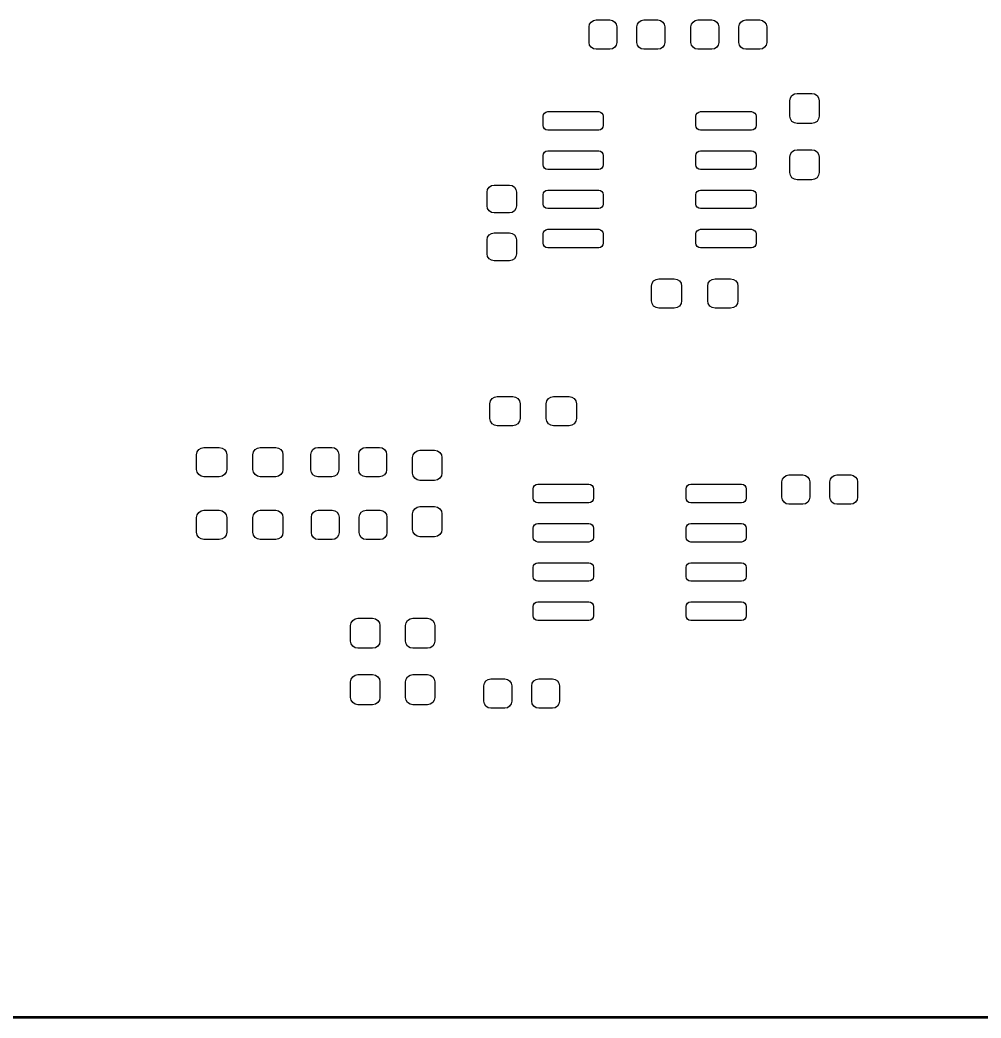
# Model space of a CAD drawing. Header units: inches. Extents: x 0.4 to 23, y -16.1 to -0.4.
# Drawn here: x 11.93 to 13.155, y -9.111 to -7.839 of the extents above; entities that cross this region are included whole.
import ezdxf

# ---------------------------------------------------------------- set-up
doc = ezdxf.new("R2010")
doc.units = ezdxf.units.IN
doc.header["$MEASUREMENT"] = 0
doc.layers.add('F.Paste', color=253, linetype='CONTINUOUS', true_color=0xb4a09a)

msp = doc.modelspace()

# ---------------------------------------------------------------- linework, layer by layer
at = {"layer": 'F.Paste', "linetype": 'CONTINUOUS'}
for p, q in [((12.6553, -7.8477), (12.656, -7.8443)), ((12.6553, -7.8674), (12.6553, -7.8477)), ((12.656, -7.8443), (12.6579, -7.8415)), ((12.6579, -7.8415), (12.6608, -7.8395)), ((12.6608, -7.8395), (12.6642, -7.8389)), ((12.6642, -7.8389), (12.6819, -7.8389)), ((12.6819, -7.8389), (12.6853, -7.8395)), ((12.6853, -7.8395), (12.6882, -7.8415)), ((12.6882, -7.8415), (12.6901, -7.8443)), ((12.6901, -7.8443), (12.6908, -7.8477)), ((12.6908, -7.8477), (12.6908, -7.8674)), ((12.7164, -7.8477), (12.717, -7.8443)), ((12.7164, -7.8674), (12.7164, -7.8477)), ((12.717, -7.8443), (12.719, -7.8415)), ((12.719, -7.8415), (12.7218, -7.8395)), ((12.7218, -7.8395), (12.7252, -7.8389)), ((12.7252, -7.8389), (12.7429, -7.8389)), ((12.7429, -7.8389), (12.7463, -7.8395)), ((12.7463, -7.8395), (12.7492, -7.8415)), ((12.7492, -7.8415), (12.7511, -7.8443)), ((12.7511, -7.8443), (12.7518, -7.8477)), ((12.7518, -7.8477), (12.7518, -7.8674)), ((12.7853, -7.8477), (12.786, -7.8443)), ((12.7853, -7.8674), (12.7853, -7.8477)), ((12.786, -7.8443), (12.7879, -7.8415)), ((12.7879, -7.8415), (12.7908, -7.8395)), ((12.7908, -7.8395), (12.7942, -7.8389)), ((12.7942, -7.8389), (12.8119, -7.8389)), ((12.8119, -7.8389), (12.8153, -7.8395)), ((12.8153, -7.8395), (12.8182, -7.8415)), ((12.8182, -7.8415), (12.8201, -7.8443)), ((12.8201, -7.8443), (12.8208, -7.8477)), ((12.8208, -7.8477), (12.8208, -7.8674)), ((12.8464, -7.8477), (12.847, -7.8443)), ((12.8464, -7.8674), (12.8464, -7.8477)), ((12.847, -7.8443), (12.849, -7.8415)), ((12.849, -7.8415), (12.8518, -7.8395)), ((12.8518, -7.8395), (12.8552, -7.8389)), ((12.8552, -7.8389), (12.8729, -7.8389)), ((12.8729, -7.8389), (12.8763, -7.8395)), ((12.8763, -7.8395), (12.8792, -7.8415)), ((12.8792, -7.8415), (12.8811, -7.8443)), ((12.8811, -7.8443), (12.8818, -7.8477)), ((12.8818, -7.8477), (12.8818, -7.8674)), ((12.656, -7.8708), (12.6553, -7.8674)), ((12.6579, -7.8737), (12.656, -7.8708)), ((12.6608, -7.8756), (12.6579, -7.8737)), ((12.6642, -7.8763), (12.6608, -7.8756)), ((12.6853, -7.8756), (12.6819, -7.8763)), ((12.6882, -7.8737), (12.6853, -7.8756)), ((12.6901, -7.8708), (12.6882, -7.8737)), ((12.6908, -7.8674), (12.6901, -7.8708)), ((12.717, -7.8708), (12.7164, -7.8674)), ((12.719, -7.8737), (12.717, -7.8708)), ((12.7218, -7.8756), (12.719, -7.8737)), ((12.7252, -7.8763), (12.7218, -7.8756)), ((12.7463, -7.8756), (12.7429, -7.8763)), ((12.7492, -7.8737), (12.7463, -7.8756)), ((12.7511, -7.8708), (12.7492, -7.8737)), ((12.7518, -7.8674), (12.7511, -7.8708)), ((12.786, -7.8708), (12.7853, -7.8674)), ((12.7879, -7.8737), (12.786, -7.8708)), ((12.7908, -7.8756), (12.7879, -7.8737)), ((12.7942, -7.8763), (12.7908, -7.8756)), ((12.8153, -7.8756), (12.8119, -7.8763)), ((12.8182, -7.8737), (12.8153, -7.8756)), ((12.8201, -7.8708), (12.8182, -7.8737)), ((12.8208, -7.8674), (12.8201, -7.8708)), ((12.847, -7.8708), (12.8464, -7.8674)), ((12.849, -7.8737), (12.847, -7.8708)), ((12.8518, -7.8756), (12.849, -7.8737)), ((12.8552, -7.8763), (12.8518, -7.8756)), ((12.8763, -7.8756), (12.8729, -7.8763)), ((12.8792, -7.8737), (12.8763, -7.8756)), ((12.8811, -7.8708), (12.8792, -7.8737)), ((12.8818, -7.8674), (12.8811, -7.8708)), ((12.6819, -7.8763), (12.6642, -7.8763)), ((12.7429, -7.8763), (12.7252, -7.8763)), ((12.8119, -7.8763), (12.7942, -7.8763)), ((12.8729, -7.8763), (12.8552, -7.8763)), ((12.9113, -7.9418), (12.912, -7.9382)), ((12.912, -7.9382), (12.914, -7.9352)), ((12.914, -7.9352), (12.9171, -7.9332)), ((12.9171, -7.9332), (12.9206, -7.9324)), ((12.9206, -7.9324), (12.9394, -7.9324)), ((12.9394, -7.9324), (12.9429, -7.9332)), ((12.9429, -7.9332), (12.946, -7.9352)), ((12.946, -7.9352), (12.948, -7.9382)), ((12.948, -7.9382), (12.9487, -7.9418)), ((12.9113, -7.9615), (12.9113, -7.9418)), ((12.9487, -7.9418), (12.9487, -7.9615)), ((12.5967, -7.9617), (12.5972, -7.9594)), ((12.5967, -7.9735), (12.5967, -7.9617)), ((12.5972, -7.9594), (12.5985, -7.9575)), ((12.5985, -7.9575), (12.6004, -7.9562)), ((12.6004, -7.9562), (12.6026, -7.9557)), ((12.6026, -7.9557), (12.6676, -7.9557)), ((12.6676, -7.9557), (12.6699, -7.9562)), ((12.6699, -7.9562), (12.6718, -7.9575)), ((12.6718, -7.9575), (12.6731, -7.9594)), ((12.6731, -7.9594), (12.6735, -7.9617)), ((12.6735, -7.9617), (12.6735, -7.9735)), ((12.7916, -7.9617), (12.7921, -7.9594)), ((12.7916, -7.9735), (12.7916, -7.9617)), ((12.7921, -7.9594), (12.7933, -7.9575)), ((12.7933, -7.9575), (12.7953, -7.9562)), ((12.7953, -7.9562), (12.7975, -7.9557)), ((12.7975, -7.9557), (12.8625, -7.9557)), ((12.8625, -7.9557), (12.8647, -7.9562)), ((12.8647, -7.9562), (12.8667, -7.9575)), ((12.8667, -7.9575), (12.8679, -7.9594)), ((12.8679, -7.9594), (12.8684, -7.9617)), ((12.8684, -7.9617), (12.8684, -7.9735)), ((12.912, -7.9651), (12.9113, -7.9615)), ((12.9487, -7.9615), (12.948, -7.9651)), ((12.5972, -7.9757), (12.5967, -7.9735)), ((12.5985, -7.9776), (12.5972, -7.9757)), ((12.6731, -7.9757), (12.6718, -7.9776)), ((12.6735, -7.9735), (12.6731, -7.9757)), ((12.7921, -7.9757), (12.7916, -7.9735)), ((12.7933, -7.9776), (12.7921, -7.9757)), ((12.8679, -7.9757), (12.8667, -7.9776)), ((12.8684, -7.9735), (12.8679, -7.9757)), ((12.914, -7.9681), (12.912, -7.9651)), ((12.9171, -7.9701), (12.914, -7.9681)), ((12.9206, -7.9708), (12.9171, -7.9701)), ((12.9394, -7.9708), (12.9206, -7.9708)), ((12.9429, -7.9701), (12.9394, -7.9708)), ((12.946, -7.9681), (12.9429, -7.9701)), ((12.948, -7.9651), (12.946, -7.9681)), ((12.6004, -7.9789), (12.5985, -7.9776)), ((12.6026, -7.9794), (12.6004, -7.9789)), ((12.6676, -7.9794), (12.6026, -7.9794)), ((12.6699, -7.9789), (12.6676, -7.9794)), ((12.6718, -7.9776), (12.6699, -7.9789)), ((12.7953, -7.9789), (12.7933, -7.9776)), ((12.7975, -7.9794), (12.7953, -7.9789)), ((12.8625, -7.9794), (12.7975, -7.9794)), ((12.8647, -7.9789), (12.8625, -7.9794)), ((12.8667, -7.9776), (12.8647, -7.9789)), ((12.5967, -8.0117), (12.5972, -8.0094)), ((12.5967, -8.0235), (12.5967, -8.0117)), ((12.5972, -8.0094), (12.5985, -8.0075)), ((12.5985, -8.0075), (12.6004, -8.0062)), ((12.6004, -8.0062), (12.6026, -8.0057)), ((12.6026, -8.0057), (12.6676, -8.0057)), ((12.6676, -8.0057), (12.6699, -8.0062)), ((12.6699, -8.0062), (12.6718, -8.0075)), ((12.6718, -8.0075), (12.6731, -8.0094)), ((12.6731, -8.0094), (12.6735, -8.0117)), ((12.6735, -8.0117), (12.6735, -8.0235)), ((12.7916, -8.0117), (12.7921, -8.0094)), ((12.7916, -8.0235), (12.7916, -8.0117)), ((12.7921, -8.0094), (12.7933, -8.0075)), ((12.7933, -8.0075), (12.7953, -8.0062)), ((12.7953, -8.0062), (12.7975, -8.0057)), ((12.7975, -8.0057), (12.8625, -8.0057)), ((12.8625, -8.0057), (12.8647, -8.0062)), ((12.8647, -8.0062), (12.8667, -8.0075)), ((12.8667, -8.0075), (12.8679, -8.0094)), ((12.8679, -8.0094), (12.8684, -8.0117)), ((12.8684, -8.0117), (12.8684, -8.0235)), ((12.9113, -8.0136), (12.912, -8.0101)), ((12.9113, -8.0333), (12.9113, -8.0136)), ((12.912, -8.0101), (12.914, -8.007)), ((12.914, -8.007), (12.9171, -8.005)), ((12.9171, -8.005), (12.9206, -8.0043)), ((12.9206, -8.0043), (12.9394, -8.0043)), ((12.9394, -8.0043), (12.9429, -8.005)), ((12.9429, -8.005), (12.946, -8.007)), ((12.946, -8.007), (12.948, -8.0101)), ((12.948, -8.0101), (12.9487, -8.0136)), ((12.9487, -8.0136), (12.9487, -8.0333)), ((12.5972, -8.0257), (12.5967, -8.0235)), ((12.5985, -8.0276), (12.5972, -8.0257)), ((12.6004, -8.0289), (12.5985, -8.0276)), ((12.6718, -8.0276), (12.6699, -8.0289)), ((12.6731, -8.0257), (12.6718, -8.0276)), ((12.6735, -8.0235), (12.6731, -8.0257)), ((12.7921, -8.0257), (12.7916, -8.0235)), ((12.7933, -8.0276), (12.7921, -8.0257)), ((12.7953, -8.0289), (12.7933, -8.0276)), ((12.8667, -8.0276), (12.8647, -8.0289)), ((12.8679, -8.0257), (12.8667, -8.0276)), ((12.8684, -8.0235), (12.8679, -8.0257)), ((12.6026, -8.0294), (12.6004, -8.0289)), ((12.6676, -8.0294), (12.6026, -8.0294)), ((12.6699, -8.0289), (12.6676, -8.0294)), ((12.7975, -8.0294), (12.7953, -8.0289)), ((12.8625, -8.0294), (12.7975, -8.0294)), ((12.8647, -8.0289), (12.8625, -8.0294)), ((12.912, -8.0369), (12.9113, -8.0333)), ((12.914, -8.0399), (12.912, -8.0369)), ((12.9171, -8.042), (12.914, -8.0399)), ((12.946, -8.0399), (12.9429, -8.042)), ((12.948, -8.0369), (12.946, -8.0399)), ((12.9487, -8.0333), (12.948, -8.0369)), ((12.526, -8.0548), (12.528, -8.0519)), ((12.528, -8.0519), (12.5308, -8.05)), ((12.5308, -8.05), (12.5342, -8.0493)), ((12.5342, -8.0493), (12.5539, -8.0493)), ((12.5539, -8.0493), (12.5573, -8.05)), ((12.5573, -8.05), (12.5602, -8.0519)), ((12.5602, -8.0519), (12.5621, -8.0548)), ((12.9206, -8.0427), (12.9171, -8.042)), ((12.9394, -8.0427), (12.9206, -8.0427)), ((12.9429, -8.042), (12.9394, -8.0427)), ((12.5254, -8.0582), (12.526, -8.0548)), ((12.5254, -8.0759), (12.5254, -8.0582)), ((12.5621, -8.0548), (12.5628, -8.0582)), ((12.5628, -8.0582), (12.5628, -8.0759)), ((12.5967, -8.0617), (12.5972, -8.0594)), ((12.5967, -8.0735), (12.5967, -8.0617)), ((12.5972, -8.0594), (12.5985, -8.0575)), ((12.5985, -8.0575), (12.6004, -8.0562)), ((12.6004, -8.0562), (12.6026, -8.0557)), ((12.6026, -8.0557), (12.6676, -8.0557)), ((12.6676, -8.0557), (12.6699, -8.0562)), ((12.6699, -8.0562), (12.6718, -8.0575)), ((12.6718, -8.0575), (12.6731, -8.0594)), ((12.6731, -8.0594), (12.6735, -8.0617)), ((12.6735, -8.0617), (12.6735, -8.0735)), ((12.7916, -8.0617), (12.7921, -8.0594)), ((12.7916, -8.0735), (12.7916, -8.0617)), ((12.7921, -8.0594), (12.7933, -8.0575)), ((12.7933, -8.0575), (12.7953, -8.0562)), ((12.7953, -8.0562), (12.7975, -8.0557)), ((12.7975, -8.0557), (12.8625, -8.0557)), ((12.8625, -8.0557), (12.8647, -8.0562)), ((12.8647, -8.0562), (12.8667, -8.0575)), ((12.8667, -8.0575), (12.8679, -8.0594)), ((12.8679, -8.0594), (12.8684, -8.0617)), ((12.8684, -8.0617), (12.8684, -8.0735)), ((12.526, -8.0793), (12.5254, -8.0759)), ((12.528, -8.0822), (12.526, -8.0793)), ((12.5621, -8.0793), (12.5602, -8.0822)), ((12.5628, -8.0759), (12.5621, -8.0793)), ((12.5972, -8.0757), (12.5967, -8.0735)), ((12.5985, -8.0776), (12.5972, -8.0757)), ((12.6004, -8.0789), (12.5985, -8.0776)), ((12.6026, -8.0794), (12.6004, -8.0789)), ((12.6699, -8.0789), (12.6676, -8.0794)), ((12.6718, -8.0776), (12.6699, -8.0789)), ((12.6731, -8.0757), (12.6718, -8.0776)), ((12.6735, -8.0735), (12.6731, -8.0757)), ((12.7921, -8.0757), (12.7916, -8.0735)), ((12.7933, -8.0776), (12.7921, -8.0757)), ((12.7953, -8.0789), (12.7933, -8.0776)), ((12.7975, -8.0794), (12.7953, -8.0789)), ((12.8647, -8.0789), (12.8625, -8.0794)), ((12.8667, -8.0776), (12.8647, -8.0789)), ((12.8679, -8.0757), (12.8667, -8.0776)), ((12.8684, -8.0735), (12.8679, -8.0757)), ((12.5308, -8.0841), (12.528, -8.0822)), ((12.5342, -8.0848), (12.5308, -8.0841)), ((12.5539, -8.0848), (12.5342, -8.0848)), ((12.5573, -8.0841), (12.5539, -8.0848)), ((12.5602, -8.0822), (12.5573, -8.0841)), ((12.6676, -8.0794), (12.6026, -8.0794)), ((12.8625, -8.0794), (12.7975, -8.0794)), ((12.5254, -8.1192), (12.526, -8.1158)), ((12.526, -8.1158), (12.528, -8.1129)), ((12.528, -8.1129), (12.5308, -8.111)), ((12.5308, -8.111), (12.5342, -8.1104)), ((12.5342, -8.1104), (12.5539, -8.1104)), ((12.5539, -8.1104), (12.5573, -8.111)), ((12.5573, -8.111), (12.5602, -8.1129)), ((12.5602, -8.1129), (12.5621, -8.1158)), ((12.5621, -8.1158), (12.5628, -8.1192)), ((12.5967, -8.1117), (12.5972, -8.1094)), ((12.5967, -8.1235), (12.5967, -8.1117)), ((12.5972, -8.1094), (12.5985, -8.1075)), ((12.5985, -8.1075), (12.6004, -8.1062)), ((12.6004, -8.1062), (12.6026, -8.1057)), ((12.6026, -8.1057), (12.6676, -8.1057)), ((12.6676, -8.1057), (12.6699, -8.1062)), ((12.6699, -8.1062), (12.6718, -8.1075)), ((12.6718, -8.1075), (12.6731, -8.1094)), ((12.6731, -8.1094), (12.6735, -8.1117)), ((12.6735, -8.1117), (12.6735, -8.1235)), ((12.7916, -8.1117), (12.7921, -8.1094)), ((12.7916, -8.1235), (12.7916, -8.1117)), ((12.7921, -8.1094), (12.7933, -8.1075)), ((12.7933, -8.1075), (12.7953, -8.1062)), ((12.7953, -8.1062), (12.7975, -8.1057)), ((12.7975, -8.1057), (12.8625, -8.1057)), ((12.8625, -8.1057), (12.8647, -8.1062)), ((12.8647, -8.1062), (12.8667, -8.1075)), ((12.8667, -8.1075), (12.8679, -8.1094)), ((12.8679, -8.1094), (12.8684, -8.1117)), ((12.8684, -8.1117), (12.8684, -8.1235)), ((12.5254, -8.1369), (12.5254, -8.1192)), ((12.5628, -8.1192), (12.5628, -8.1369)), ((12.5972, -8.1257), (12.5967, -8.1235)), ((12.5985, -8.1276), (12.5972, -8.1257)), ((12.6004, -8.1289), (12.5985, -8.1276)), ((12.6026, -8.1294), (12.6004, -8.1289)), ((12.6676, -8.1294), (12.6026, -8.1294)), ((12.6699, -8.1289), (12.6676, -8.1294)), ((12.6718, -8.1276), (12.6699, -8.1289)), ((12.6731, -8.1257), (12.6718, -8.1276)), ((12.6735, -8.1235), (12.6731, -8.1257)), ((12.7921, -8.1257), (12.7916, -8.1235)), ((12.7933, -8.1276), (12.7921, -8.1257)), ((12.7953, -8.1289), (12.7933, -8.1276)), ((12.7975, -8.1294), (12.7953, -8.1289)), ((12.8625, -8.1294), (12.7975, -8.1294)), ((12.8647, -8.1289), (12.8625, -8.1294)), ((12.8667, -8.1276), (12.8647, -8.1289)), ((12.8679, -8.1257), (12.8667, -8.1276)), ((12.8684, -8.1235), (12.8679, -8.1257)), ((12.526, -8.1403), (12.5254, -8.1369)), ((12.528, -8.1432), (12.526, -8.1403)), ((12.5621, -8.1403), (12.5602, -8.1432)), ((12.5628, -8.1369), (12.5621, -8.1403)), ((12.5308, -8.1451), (12.528, -8.1432)), ((12.5342, -8.1458), (12.5308, -8.1451)), ((12.5539, -8.1458), (12.5342, -8.1458)), ((12.5573, -8.1451), (12.5539, -8.1458)), ((12.5602, -8.1432), (12.5573, -8.1451)), ((12.7349, -8.1782), (12.7356, -8.1746)), ((12.7349, -8.1969), (12.7349, -8.1782)), ((12.7356, -8.1746), (12.7376, -8.1716)), ((12.7376, -8.1716), (12.7407, -8.1696)), ((12.7407, -8.1696), (12.7442, -8.1689)), ((12.7442, -8.1689), (12.7639, -8.1689)), ((12.7639, -8.1689), (12.7675, -8.1696)), ((12.7675, -8.1696), (12.7705, -8.1716)), ((12.7705, -8.1716), (12.7726, -8.1746)), ((12.7726, -8.1746), (12.7733, -8.1782)), ((12.7733, -8.1782), (12.7733, -8.1969)), ((12.8067, -8.1782), (12.8074, -8.1746)), ((12.8067, -8.1969), (12.8067, -8.1782)), ((12.8074, -8.1746), (12.8095, -8.1716)), ((12.8095, -8.1716), (12.8125, -8.1696)), ((12.8125, -8.1696), (12.8161, -8.1689)), ((12.8161, -8.1689), (12.8358, -8.1689)), ((12.8358, -8.1689), (12.8393, -8.1696)), ((12.8393, -8.1696), (12.8424, -8.1716)), ((12.8424, -8.1716), (12.8444, -8.1746)), ((12.8444, -8.1746), (12.8451, -8.1782)), ((12.8451, -8.1782), (12.8451, -8.1969)), ((12.7356, -8.2005), (12.7349, -8.1969)), ((12.7376, -8.2035), (12.7356, -8.2005)), ((12.7407, -8.2055), (12.7376, -8.2035)), ((12.7442, -8.2063), (12.7407, -8.2055)), ((12.7639, -8.2063), (12.7442, -8.2063)), ((12.7675, -8.2055), (12.7639, -8.2063)), ((12.7705, -8.2035), (12.7675, -8.2055)), ((12.7726, -8.2005), (12.7705, -8.2035)), ((12.7733, -8.1969), (12.7726, -8.2005)), ((12.8074, -8.2005), (12.8067, -8.1969)), ((12.8095, -8.2035), (12.8074, -8.2005)), ((12.8125, -8.2055), (12.8095, -8.2035)), ((12.8161, -8.2063), (12.8125, -8.2055)), ((12.8358, -8.2063), (12.8161, -8.2063)), ((12.8393, -8.2055), (12.8358, -8.2063)), ((12.8424, -8.2035), (12.8393, -8.2055)), ((12.8444, -8.2005), (12.8424, -8.2035)), ((12.8451, -8.1969), (12.8444, -8.2005)), ((12.5317, -8.3216), (12.5347, -8.3196)), ((12.5347, -8.3196), (12.5383, -8.3189)), ((12.5383, -8.3189), (12.558, -8.3189)), ((12.558, -8.3189), (12.5616, -8.3196)), ((12.5616, -8.3196), (12.5646, -8.3216)), ((12.6035, -8.3216), (12.6066, -8.3196)), ((12.6066, -8.3196), (12.6102, -8.3189)), ((12.6102, -8.3189), (12.6298, -8.3189)), ((12.6298, -8.3189), (12.6334, -8.3196)), ((12.6334, -8.3196), (12.6365, -8.3216)), ((12.529, -8.3282), (12.5297, -8.3246)), ((12.529, -8.3469), (12.529, -8.3282)), ((12.5297, -8.3246), (12.5317, -8.3216)), ((12.5646, -8.3216), (12.5666, -8.3246)), ((12.5666, -8.3246), (12.5673, -8.3282)), ((12.5673, -8.3282), (12.5673, -8.3469)), ((12.6008, -8.3282), (12.6015, -8.3246)), ((12.6008, -8.3469), (12.6008, -8.3282)), ((12.6015, -8.3246), (12.6035, -8.3216)), ((12.6365, -8.3216), (12.6385, -8.3246)), ((12.6385, -8.3246), (12.6392, -8.3282)), ((12.6392, -8.3282), (12.6392, -8.3469)), ((12.5297, -8.3505), (12.529, -8.3469)), ((12.5317, -8.3535), (12.5297, -8.3505)), ((12.5347, -8.3555), (12.5317, -8.3535)), ((12.5383, -8.3563), (12.5347, -8.3555)), ((12.558, -8.3563), (12.5383, -8.3563)), ((12.5616, -8.3555), (12.558, -8.3563)), ((12.5646, -8.3535), (12.5616, -8.3555)), ((12.5666, -8.3505), (12.5646, -8.3535)), ((12.5673, -8.3469), (12.5666, -8.3505)), ((12.6015, -8.3505), (12.6008, -8.3469)), ((12.6035, -8.3535), (12.6015, -8.3505)), ((12.6066, -8.3555), (12.6035, -8.3535)), ((12.6102, -8.3563), (12.6066, -8.3555)), ((12.6298, -8.3563), (12.6102, -8.3563)), ((12.6334, -8.3555), (12.6298, -8.3563)), ((12.6365, -8.3535), (12.6334, -8.3555)), ((12.6385, -8.3505), (12.6365, -8.3535)), ((12.6392, -8.3469), (12.6385, -8.3505)), ((12.1576, -8.3866), (12.1607, -8.3846)), ((12.1607, -8.3846), (12.1642, -8.3839)), ((12.1642, -8.3839), (12.1839, -8.3839)), ((12.1839, -8.3839), (12.1875, -8.3846)), ((12.1875, -8.3846), (12.1905, -8.3866)), ((12.2295, -8.3866), (12.2325, -8.3846)), ((12.2325, -8.3846), (12.2361, -8.3839)), ((12.2361, -8.3839), (12.2558, -8.3839)), ((12.2558, -8.3839), (12.2593, -8.3846)), ((12.2593, -8.3846), (12.2624, -8.3866)), ((12.3033, -8.3865), (12.3062, -8.3845)), ((12.3062, -8.3845), (12.3096, -8.3839)), ((12.3096, -8.3839), (12.3273, -8.3839)), ((12.3273, -8.3839), (12.3307, -8.3845)), ((12.3307, -8.3845), (12.3336, -8.3865)), ((12.3644, -8.3865), (12.3672, -8.3845)), ((12.3672, -8.3845), (12.3706, -8.3839)), ((12.3706, -8.3839), (12.3883, -8.3839)), ((12.3883, -8.3839), (12.3917, -8.3845)), ((12.3917, -8.3845), (12.3946, -8.3865)), ((12.1549, -8.3932), (12.1556, -8.3896)), ((12.1549, -8.4119), (12.1549, -8.3932)), ((12.1556, -8.3896), (12.1576, -8.3866)), ((12.1905, -8.3866), (12.1926, -8.3896)), ((12.1926, -8.3896), (12.1933, -8.3932)), ((12.1933, -8.3932), (12.1933, -8.4119)), ((12.2267, -8.3932), (12.2274, -8.3896)), ((12.2267, -8.4119), (12.2267, -8.3932)), ((12.2274, -8.3896), (12.2295, -8.3866)), ((12.2624, -8.3866), (12.2644, -8.3896)), ((12.2644, -8.3896), (12.2651, -8.3932)), ((12.2651, -8.3932), (12.2651, -8.4119)), ((12.3007, -8.3927), (12.3014, -8.3893)), ((12.3007, -8.4124), (12.3007, -8.3927)), ((12.3014, -8.3893), (12.3033, -8.3865)), ((12.3336, -8.3865), (12.3355, -8.3893)), ((12.3355, -8.3893), (12.3362, -8.3927)), ((12.3362, -8.3927), (12.3362, -8.4124)), ((12.3618, -8.3927), (12.3624, -8.3893)), ((12.3618, -8.4124), (12.3618, -8.3927)), ((12.3624, -8.3893), (12.3644, -8.3865)), ((12.3946, -8.3865), (12.3965, -8.3893)), ((12.3965, -8.3893), (12.3972, -8.3927)), ((12.3972, -8.3927), (12.3972, -8.4124)), ((12.4303, -8.3968), (12.431, -8.3932)), ((12.4303, -8.4165), (12.4303, -8.3968)), ((12.431, -8.3932), (12.433, -8.3902)), ((12.433, -8.3902), (12.436, -8.3882)), ((12.436, -8.3882), (12.4396, -8.3874)), ((12.4396, -8.3874), (12.4583, -8.3874)), ((12.4583, -8.3874), (12.4619, -8.3882)), ((12.4619, -8.3882), (12.4649, -8.3902)), ((12.4649, -8.3902), (12.467, -8.3932)), ((12.467, -8.3932), (12.4677, -8.3968)), ((12.4677, -8.3968), (12.4677, -8.4165)), ((12.1556, -8.4155), (12.1549, -8.4119)), ((12.1576, -8.4185), (12.1556, -8.4155)), ((12.1607, -8.4205), (12.1576, -8.4185)), ((12.1642, -8.4213), (12.1607, -8.4205)), ((12.1839, -8.4213), (12.1642, -8.4213)), ((12.1875, -8.4205), (12.1839, -8.4213)), ((12.1905, -8.4185), (12.1875, -8.4205)), ((12.1926, -8.4155), (12.1905, -8.4185)), ((12.1933, -8.4119), (12.1926, -8.4155)), ((12.2274, -8.4155), (12.2267, -8.4119)), ((12.2295, -8.4185), (12.2274, -8.4155)), ((12.2325, -8.4205), (12.2295, -8.4185)), ((12.2361, -8.4213), (12.2325, -8.4205)), ((12.2558, -8.4213), (12.2361, -8.4213)), ((12.2593, -8.4205), (12.2558, -8.4213)), ((12.2624, -8.4185), (12.2593, -8.4205)), ((12.2644, -8.4155), (12.2624, -8.4185)), ((12.2651, -8.4119), (12.2644, -8.4155)), ((12.3014, -8.4158), (12.3007, -8.4124)), ((12.3033, -8.4187), (12.3014, -8.4158)), ((12.3062, -8.4206), (12.3033, -8.4187)), ((12.3096, -8.4213), (12.3062, -8.4206)), ((12.3273, -8.4213), (12.3096, -8.4213)), ((12.3307, -8.4206), (12.3273, -8.4213)), ((12.3336, -8.4187), (12.3307, -8.4206)), ((12.3355, -8.4158), (12.3336, -8.4187)), ((12.3362, -8.4124), (12.3355, -8.4158)), ((12.3624, -8.4158), (12.3618, -8.4124)), ((12.3644, -8.4187), (12.3624, -8.4158)), ((12.3672, -8.4206), (12.3644, -8.4187)), ((12.3706, -8.4213), (12.3672, -8.4206)), ((12.3883, -8.4213), (12.3706, -8.4213)), ((12.3917, -8.4206), (12.3883, -8.4213)), ((12.3946, -8.4187), (12.3917, -8.4206)), ((12.3965, -8.4158), (12.3946, -8.4187)), ((12.3972, -8.4124), (12.3965, -8.4158)), ((12.431, -8.4201), (12.4303, -8.4165)), ((12.433, -8.4231), (12.431, -8.4201)), ((12.467, -8.4201), (12.4649, -8.4231)), ((12.4677, -8.4165), (12.467, -8.4201)), ((12.9019, -8.4243), (12.9039, -8.4215)), ((12.9039, -8.4215), (12.9067, -8.4195)), ((12.9067, -8.4195), (12.9101, -8.4189)), ((12.9101, -8.4189), (12.9278, -8.4189)), ((12.9278, -8.4189), (12.9312, -8.4195)), ((12.9312, -8.4195), (12.9341, -8.4215)), ((12.9341, -8.4215), (12.936, -8.4243)), ((12.963, -8.4243), (12.9649, -8.4215)), ((12.9649, -8.4215), (12.9678, -8.4195)), ((12.9678, -8.4195), (12.9711, -8.4189)), ((12.9711, -8.4189), (12.9889, -8.4189)), ((12.9889, -8.4189), (12.9922, -8.4195)), ((12.9922, -8.4195), (12.9951, -8.4215)), ((12.9951, -8.4215), (12.997, -8.4243)), ((12.436, -8.4251), (12.433, -8.4231)), ((12.4396, -8.4258), (12.436, -8.4251)), ((12.4583, -8.4258), (12.4396, -8.4258)), ((12.4619, -8.4251), (12.4583, -8.4258)), ((12.4649, -8.4231), (12.4619, -8.4251)), ((12.5842, -8.4367), (12.5846, -8.4344)), ((12.5846, -8.4344), (12.5859, -8.4325)), ((12.5859, -8.4325), (12.5878, -8.4312)), ((12.5878, -8.4312), (12.5901, -8.4307)), ((12.5901, -8.4307), (12.655, -8.4307)), ((12.655, -8.4307), (12.6573, -8.4312)), ((12.6573, -8.4312), (12.6592, -8.4325)), ((12.6592, -8.4325), (12.6605, -8.4344)), ((12.6605, -8.4344), (12.6609, -8.4367)), ((12.7791, -8.4367), (12.7795, -8.4344)), ((12.7795, -8.4344), (12.7808, -8.4325)), ((12.7808, -8.4325), (12.7827, -8.4312)), ((12.7827, -8.4312), (12.785, -8.4307)), ((12.785, -8.4307), (12.8499, -8.4307)), ((12.8499, -8.4307), (12.8522, -8.4312)), ((12.8522, -8.4312), (12.8541, -8.4325)), ((12.8541, -8.4325), (12.8554, -8.4344)), ((12.8554, -8.4344), (12.8558, -8.4367)), ((12.9013, -8.4277), (12.9019, -8.4243)), ((12.9013, -8.4474), (12.9013, -8.4277)), ((12.936, -8.4243), (12.9367, -8.4277)), ((12.9367, -8.4277), (12.9367, -8.4474)), ((12.9623, -8.4277), (12.963, -8.4243)), ((12.9623, -8.4474), (12.9623, -8.4277)), ((12.997, -8.4243), (12.9977, -8.4277)), ((12.9977, -8.4277), (12.9977, -8.4474)), ((12.5842, -8.4485), (12.5842, -8.4367)), ((12.6609, -8.4367), (12.6609, -8.4485)), ((12.7791, -8.4485), (12.7791, -8.4367)), ((12.8558, -8.4367), (12.8558, -8.4485)), ((12.9019, -8.4508), (12.9013, -8.4474)), ((12.9367, -8.4474), (12.936, -8.4508)), ((12.963, -8.4508), (12.9623, -8.4474)), ((12.9977, -8.4474), (12.997, -8.4508)), ((12.433, -8.462), (12.436, -8.46)), ((12.436, -8.46), (12.4396, -8.4593)), ((12.4396, -8.4593), (12.4583, -8.4593)), ((12.4583, -8.4593), (12.4619, -8.46)), ((12.4619, -8.46), (12.4649, -8.462)), ((12.5846, -8.4507), (12.5842, -8.4485)), ((12.5859, -8.4526), (12.5846, -8.4507)), ((12.5878, -8.4539), (12.5859, -8.4526)), ((12.5901, -8.4544), (12.5878, -8.4539)), ((12.655, -8.4544), (12.5901, -8.4544)), ((12.6573, -8.4539), (12.655, -8.4544)), ((12.6592, -8.4526), (12.6573, -8.4539)), ((12.6605, -8.4507), (12.6592, -8.4526)), ((12.6609, -8.4485), (12.6605, -8.4507)), ((12.7795, -8.4507), (12.7791, -8.4485)), ((12.7808, -8.4526), (12.7795, -8.4507)), ((12.7827, -8.4539), (12.7808, -8.4526)), ((12.785, -8.4544), (12.7827, -8.4539)), ((12.8499, -8.4544), (12.785, -8.4544)), ((12.8522, -8.4539), (12.8499, -8.4544)), ((12.8541, -8.4526), (12.8522, -8.4539)), ((12.8554, -8.4507), (12.8541, -8.4526)), ((12.8558, -8.4485), (12.8554, -8.4507)), ((12.9039, -8.4537), (12.9019, -8.4508)), ((12.9067, -8.4556), (12.9039, -8.4537)), ((12.9101, -8.4563), (12.9067, -8.4556)), ((12.9278, -8.4563), (12.9101, -8.4563)), ((12.9312, -8.4556), (12.9278, -8.4563)), ((12.9341, -8.4537), (12.9312, -8.4556)), ((12.936, -8.4508), (12.9341, -8.4537)), ((12.9649, -8.4537), (12.963, -8.4508)), ((12.9678, -8.4556), (12.9649, -8.4537)), ((12.9711, -8.4563), (12.9678, -8.4556)), ((12.9889, -8.4563), (12.9711, -8.4563)), ((12.9922, -8.4556), (12.9889, -8.4563)), ((12.9951, -8.4537), (12.9922, -8.4556)), ((12.997, -8.4508), (12.9951, -8.4537)), ((12.1549, -8.4732), (12.1556, -8.4696)), ((12.1549, -8.4919), (12.1549, -8.4732)), ((12.1556, -8.4696), (12.1576, -8.4666)), ((12.1576, -8.4666), (12.1607, -8.4646)), ((12.1607, -8.4646), (12.1642, -8.4639)), ((12.1642, -8.4639), (12.1839, -8.4639)), ((12.1839, -8.4639), (12.1875, -8.4646)), ((12.1875, -8.4646), (12.1905, -8.4666)), ((12.1905, -8.4666), (12.1926, -8.4696)), ((12.1926, -8.4696), (12.1933, -8.4732)), ((12.1933, -8.4732), (12.1933, -8.4919)), ((12.2267, -8.4732), (12.2274, -8.4696)), ((12.2267, -8.4919), (12.2267, -8.4732)), ((12.2274, -8.4696), (12.2295, -8.4666)), ((12.2295, -8.4666), (12.2325, -8.4646)), ((12.2325, -8.4646), (12.2361, -8.4639)), ((12.2361, -8.4639), (12.2558, -8.4639)), ((12.2558, -8.4639), (12.2593, -8.4646)), ((12.2593, -8.4646), (12.2624, -8.4666)), ((12.2624, -8.4666), (12.2644, -8.4696)), ((12.2644, -8.4696), (12.2651, -8.4732)), ((12.2651, -8.4732), (12.2651, -8.4919)), ((12.3013, -8.4727), (12.3019, -8.4693)), ((12.3013, -8.4924), (12.3013, -8.4727)), ((12.3019, -8.4693), (12.3039, -8.4665)), ((12.3039, -8.4665), (12.3067, -8.4645)), ((12.3067, -8.4645), (12.3101, -8.4639)), ((12.3101, -8.4639), (12.3278, -8.4639)), ((12.3278, -8.4639), (12.3312, -8.4645)), ((12.3312, -8.4645), (12.3341, -8.4665)), ((12.3341, -8.4665), (12.336, -8.4693)), ((12.336, -8.4693), (12.3367, -8.4727)), ((12.3367, -8.4727), (12.3367, -8.4924)), ((12.3623, -8.4727), (12.363, -8.4693)), ((12.3623, -8.4924), (12.3623, -8.4727)), ((12.363, -8.4693), (12.3649, -8.4665)), ((12.3649, -8.4665), (12.3678, -8.4645)), ((12.3678, -8.4645), (12.3711, -8.4639)), ((12.3711, -8.4639), (12.3889, -8.4639)), ((12.3889, -8.4639), (12.3922, -8.4645)), ((12.3922, -8.4645), (12.3951, -8.4665)), ((12.3951, -8.4665), (12.397, -8.4693)), ((12.397, -8.4693), (12.3977, -8.4727)), ((12.3977, -8.4727), (12.3977, -8.4924)), ((12.4303, -8.4686), (12.431, -8.4651)), ((12.4303, -8.4883), (12.4303, -8.4686)), ((12.431, -8.4651), (12.433, -8.462)), ((12.4649, -8.462), (12.467, -8.4651)), ((12.467, -8.4651), (12.4677, -8.4686)), ((12.4677, -8.4686), (12.4677, -8.4883)), ((12.5842, -8.4867), (12.5846, -8.4844)), ((12.5846, -8.4844), (12.5859, -8.4825)), ((12.5859, -8.4825), (12.5878, -8.4812)), ((12.5878, -8.4812), (12.5901, -8.4807)), ((12.5901, -8.4807), (12.655, -8.4807)), ((12.655, -8.4807), (12.6573, -8.4812)), ((12.6573, -8.4812), (12.6592, -8.4825)), ((12.6592, -8.4825), (12.6605, -8.4844)), ((12.6605, -8.4844), (12.6609, -8.4867)), ((12.7791, -8.4867), (12.7795, -8.4844)), ((12.7795, -8.4844), (12.7808, -8.4825)), ((12.7808, -8.4825), (12.7827, -8.4812)), ((12.7827, -8.4812), (12.785, -8.4807)), ((12.785, -8.4807), (12.8499, -8.4807)), ((12.8499, -8.4807), (12.8522, -8.4812)), ((12.8522, -8.4812), (12.8541, -8.4825)), ((12.8541, -8.4825), (12.8554, -8.4844)), ((12.8554, -8.4844), (12.8558, -8.4867)), ((12.1556, -8.4955), (12.1549, -8.4919)), ((12.1576, -8.4985), (12.1556, -8.4955)), ((12.1607, -8.5005), (12.1576, -8.4985)), ((12.1905, -8.4985), (12.1875, -8.5005)), ((12.1926, -8.4955), (12.1905, -8.4985)), ((12.1933, -8.4919), (12.1926, -8.4955)), ((12.2274, -8.4955), (12.2267, -8.4919)), ((12.2295, -8.4985), (12.2274, -8.4955)), ((12.2325, -8.5005), (12.2295, -8.4985)), ((12.2624, -8.4985), (12.2593, -8.5005)), ((12.2644, -8.4955), (12.2624, -8.4985)), ((12.2651, -8.4919), (12.2644, -8.4955)), ((12.3019, -8.4958), (12.3013, -8.4924)), ((12.3039, -8.4987), (12.3019, -8.4958)), ((12.3067, -8.5006), (12.3039, -8.4987)), ((12.3341, -8.4987), (12.3312, -8.5006)), ((12.336, -8.4958), (12.3341, -8.4987)), ((12.3367, -8.4924), (12.336, -8.4958)), ((12.363, -8.4958), (12.3623, -8.4924)), ((12.3649, -8.4987), (12.363, -8.4958)), ((12.3678, -8.5006), (12.3649, -8.4987)), ((12.3951, -8.4987), (12.3922, -8.5006)), ((12.397, -8.4958), (12.3951, -8.4987)), ((12.3977, -8.4924), (12.397, -8.4958)), ((12.431, -8.4919), (12.4303, -8.4883)), ((12.433, -8.4949), (12.431, -8.4919)), ((12.436, -8.497), (12.433, -8.4949)), ((12.4396, -8.4977), (12.436, -8.497)), ((12.4583, -8.4977), (12.4396, -8.4977)), ((12.4619, -8.497), (12.4583, -8.4977)), ((12.4649, -8.4949), (12.4619, -8.497)), ((12.467, -8.4919), (12.4649, -8.4949)), ((12.4677, -8.4883), (12.467, -8.4919)), ((12.5842, -8.4985), (12.5842, -8.4867)), ((12.5846, -8.5007), (12.5842, -8.4985)), ((12.6609, -8.4985), (12.6605, -8.5007)), ((12.6609, -8.4867), (12.6609, -8.4985)), ((12.7791, -8.4985), (12.7791, -8.4867)), ((12.7795, -8.5007), (12.7791, -8.4985)), ((12.8558, -8.4985), (12.8554, -8.5007)), ((12.8558, -8.4867), (12.8558, -8.4985)), ((12.1642, -8.5013), (12.1607, -8.5005)), ((12.1839, -8.5013), (12.1642, -8.5013)), ((12.1875, -8.5005), (12.1839, -8.5013)), ((12.2361, -8.5013), (12.2325, -8.5005)), ((12.2558, -8.5013), (12.2361, -8.5013)), ((12.2593, -8.5005), (12.2558, -8.5013)), ((12.3101, -8.5013), (12.3067, -8.5006)), ((12.3278, -8.5013), (12.3101, -8.5013)), ((12.3312, -8.5006), (12.3278, -8.5013)), ((12.3711, -8.5013), (12.3678, -8.5006)), ((12.3889, -8.5013), (12.3711, -8.5013)), ((12.3922, -8.5006), (12.3889, -8.5013)), ((12.5859, -8.5026), (12.5846, -8.5007)), ((12.5878, -8.5039), (12.5859, -8.5026)), ((12.5901, -8.5044), (12.5878, -8.5039)), ((12.655, -8.5044), (12.5901, -8.5044)), ((12.6573, -8.5039), (12.655, -8.5044)), ((12.6592, -8.5026), (12.6573, -8.5039)), ((12.6605, -8.5007), (12.6592, -8.5026)), ((12.7808, -8.5026), (12.7795, -8.5007)), ((12.7827, -8.5039), (12.7808, -8.5026)), ((12.785, -8.5044), (12.7827, -8.5039)), ((12.8499, -8.5044), (12.785, -8.5044)), ((12.8522, -8.5039), (12.8499, -8.5044)), ((12.8541, -8.5026), (12.8522, -8.5039)), ((12.8554, -8.5007), (12.8541, -8.5026)), ((12.5842, -8.5367), (12.5846, -8.5344)), ((12.5842, -8.5485), (12.5842, -8.5367)), ((12.5846, -8.5344), (12.5859, -8.5325)), ((12.5859, -8.5325), (12.5878, -8.5312)), ((12.5878, -8.5312), (12.5901, -8.5307)), ((12.5901, -8.5307), (12.655, -8.5307)), ((12.655, -8.5307), (12.6573, -8.5312)), ((12.6573, -8.5312), (12.6592, -8.5325)), ((12.6592, -8.5325), (12.6605, -8.5344)), ((12.6605, -8.5344), (12.6609, -8.5367)), ((12.6609, -8.5367), (12.6609, -8.5485)), ((12.7791, -8.5367), (12.7795, -8.5344)), ((12.7791, -8.5485), (12.7791, -8.5367)), ((12.7795, -8.5344), (12.7808, -8.5325)), ((12.7808, -8.5325), (12.7827, -8.5312)), ((12.7827, -8.5312), (12.785, -8.5307)), ((12.785, -8.5307), (12.8499, -8.5307)), ((12.8499, -8.5307), (12.8522, -8.5312)), ((12.8522, -8.5312), (12.8541, -8.5325)), ((12.8541, -8.5325), (12.8554, -8.5344)), ((12.8554, -8.5344), (12.8558, -8.5367)), ((12.8558, -8.5367), (12.8558, -8.5485)), ((12.5846, -8.5507), (12.5842, -8.5485)), ((12.6609, -8.5485), (12.6605, -8.5507)), ((12.7795, -8.5507), (12.7791, -8.5485)), ((12.8558, -8.5485), (12.8554, -8.5507)), ((12.5859, -8.5526), (12.5846, -8.5507)), ((12.5878, -8.5539), (12.5859, -8.5526)), ((12.5901, -8.5544), (12.5878, -8.5539)), ((12.655, -8.5544), (12.5901, -8.5544)), ((12.6573, -8.5539), (12.655, -8.5544)), ((12.6592, -8.5526), (12.6573, -8.5539)), ((12.6605, -8.5507), (12.6592, -8.5526)), ((12.7808, -8.5526), (12.7795, -8.5507)), ((12.7827, -8.5539), (12.7808, -8.5526)), ((12.785, -8.5544), (12.7827, -8.5539)), ((12.8499, -8.5544), (12.785, -8.5544)), ((12.8522, -8.5539), (12.8499, -8.5544)), ((12.8541, -8.5526), (12.8522, -8.5539)), ((12.8554, -8.5507), (12.8541, -8.5526)), ((12.5842, -8.5867), (12.5846, -8.5844)), ((12.5842, -8.5985), (12.5842, -8.5867)), ((12.5846, -8.5844), (12.5859, -8.5825)), ((12.5859, -8.5825), (12.5878, -8.5812)), ((12.5878, -8.5812), (12.5901, -8.5807)), ((12.5901, -8.5807), (12.655, -8.5807)), ((12.655, -8.5807), (12.6573, -8.5812)), ((12.6573, -8.5812), (12.6592, -8.5825)), ((12.6592, -8.5825), (12.6605, -8.5844)), ((12.6605, -8.5844), (12.6609, -8.5867)), ((12.6609, -8.5867), (12.6609, -8.5985)), ((12.7791, -8.5867), (12.7795, -8.5844)), ((12.7791, -8.5985), (12.7791, -8.5867)), ((12.7795, -8.5844), (12.7808, -8.5825)), ((12.7808, -8.5825), (12.7827, -8.5812)), ((12.7827, -8.5812), (12.785, -8.5807)), ((12.785, -8.5807), (12.8499, -8.5807)), ((12.8499, -8.5807), (12.8522, -8.5812)), ((12.8522, -8.5812), (12.8541, -8.5825)), ((12.8541, -8.5825), (12.8554, -8.5844)), ((12.8554, -8.5844), (12.8558, -8.5867)), ((12.8558, -8.5867), (12.8558, -8.5985)), ((12.5846, -8.6007), (12.5842, -8.5985)), ((12.5859, -8.6026), (12.5846, -8.6007)), ((12.6605, -8.6007), (12.6592, -8.6026)), ((12.6609, -8.5985), (12.6605, -8.6007)), ((12.7795, -8.6007), (12.7791, -8.5985)), ((12.7808, -8.6026), (12.7795, -8.6007)), ((12.8554, -8.6007), (12.8541, -8.6026)), ((12.8558, -8.5985), (12.8554, -8.6007)), ((12.3513, -8.6109), (12.352, -8.6073)), ((12.3513, -8.6306), (12.3513, -8.6109)), ((12.352, -8.6073), (12.354, -8.6043)), ((12.354, -8.6043), (12.3571, -8.6022)), ((12.3571, -8.6022), (12.3606, -8.6015)), ((12.3606, -8.6015), (12.3794, -8.6015)), ((12.3794, -8.6015), (12.3829, -8.6022)), ((12.3829, -8.6022), (12.386, -8.6043)), ((12.386, -8.6043), (12.388, -8.6073)), ((12.388, -8.6073), (12.3887, -8.6109)), ((12.3887, -8.6109), (12.3887, -8.6306)), ((12.4213, -8.6109), (12.422, -8.6073)), ((12.4213, -8.6306), (12.4213, -8.6109)), ((12.422, -8.6073), (12.424, -8.6043)), ((12.424, -8.6043), (12.4271, -8.6022)), ((12.4271, -8.6022), (12.4306, -8.6015)), ((12.4306, -8.6015), (12.4494, -8.6015)), ((12.4494, -8.6015), (12.4529, -8.6022)), ((12.4529, -8.6022), (12.456, -8.6043)), ((12.456, -8.6043), (12.458, -8.6073)), ((12.458, -8.6073), (12.4587, -8.6109)), ((12.4587, -8.6109), (12.4587, -8.6306)), ((12.5878, -8.6039), (12.5859, -8.6026)), ((12.5901, -8.6044), (12.5878, -8.6039)), ((12.655, -8.6044), (12.5901, -8.6044)), ((12.6573, -8.6039), (12.655, -8.6044)), ((12.6592, -8.6026), (12.6573, -8.6039)), ((12.7827, -8.6039), (12.7808, -8.6026)), ((12.785, -8.6044), (12.7827, -8.6039)), ((12.8499, -8.6044), (12.785, -8.6044)), ((12.8522, -8.6039), (12.8499, -8.6044)), ((12.8541, -8.6026), (12.8522, -8.6039)), ((12.352, -8.6341), (12.3513, -8.6306)), ((12.354, -8.6372), (12.352, -8.6341)), ((12.3571, -8.6392), (12.354, -8.6372)), ((12.386, -8.6372), (12.3829, -8.6392)), ((12.388, -8.6341), (12.386, -8.6372)), ((12.3887, -8.6306), (12.388, -8.6341)), ((12.422, -8.6341), (12.4213, -8.6306)), ((12.424, -8.6372), (12.422, -8.6341)), ((12.4271, -8.6392), (12.424, -8.6372)), ((12.456, -8.6372), (12.4529, -8.6392)), ((12.458, -8.6341), (12.456, -8.6372)), ((12.4587, -8.6306), (12.458, -8.6341)), ((12.3606, -8.6399), (12.3571, -8.6392)), ((12.3794, -8.6399), (12.3606, -8.6399)), ((12.3829, -8.6392), (12.3794, -8.6399)), ((12.4306, -8.6399), (12.4271, -8.6392)), ((12.4494, -8.6399), (12.4306, -8.6399)), ((12.4529, -8.6392), (12.4494, -8.6399)), ((12.352, -8.6791), (12.354, -8.6761)), ((12.354, -8.6761), (12.3571, -8.6741)), ((12.3571, -8.6741), (12.3606, -8.6734)), ((12.3606, -8.6734), (12.3794, -8.6734)), ((12.3794, -8.6734), (12.3829, -8.6741)), ((12.3829, -8.6741), (12.386, -8.6761)), ((12.386, -8.6761), (12.388, -8.6791)), ((12.422, -8.6791), (12.424, -8.6761)), ((12.424, -8.6761), (12.4271, -8.6741)), ((12.4271, -8.6741), (12.4306, -8.6734)), ((12.4306, -8.6734), (12.4494, -8.6734)), ((12.4494, -8.6734), (12.4529, -8.6741)), ((12.4529, -8.6741), (12.456, -8.6761)), ((12.456, -8.6761), (12.458, -8.6791)), ((12.3513, -8.6827), (12.352, -8.6791)), ((12.3513, -8.7024), (12.3513, -8.6827)), ((12.388, -8.6791), (12.3887, -8.6827)), ((12.3887, -8.6827), (12.3887, -8.7024)), ((12.4213, -8.6827), (12.422, -8.6791)), ((12.4213, -8.7024), (12.4213, -8.6827)), ((12.458, -8.6791), (12.4587, -8.6827)), ((12.4587, -8.6827), (12.4587, -8.7024)), ((12.5213, -8.6877), (12.5219, -8.6843)), ((12.5213, -8.7074), (12.5213, -8.6877)), ((12.5219, -8.6843), (12.5239, -8.6815)), ((12.5239, -8.6815), (12.5267, -8.6795)), ((12.5267, -8.6795), (12.5301, -8.6789)), ((12.5301, -8.6789), (12.5478, -8.6789)), ((12.5478, -8.6789), (12.5512, -8.6795)), ((12.5512, -8.6795), (12.5541, -8.6815)), ((12.5541, -8.6815), (12.556, -8.6843)), ((12.556, -8.6843), (12.5567, -8.6877)), ((12.5567, -8.6877), (12.5567, -8.7074)), ((12.5823, -8.6877), (12.583, -8.6843)), ((12.5823, -8.7074), (12.5823, -8.6877)), ((12.583, -8.6843), (12.5849, -8.6815)), ((12.5849, -8.6815), (12.5878, -8.6795)), ((12.5878, -8.6795), (12.5911, -8.6789)), ((12.5911, -8.6789), (12.6089, -8.6789)), ((12.6089, -8.6789), (12.6122, -8.6795)), ((12.6122, -8.6795), (12.6151, -8.6815)), ((12.6151, -8.6815), (12.617, -8.6843)), ((12.617, -8.6843), (12.6177, -8.6877)), ((12.6177, -8.6877), (12.6177, -8.7074)), ((12.352, -8.706), (12.3513, -8.7024)), ((12.3887, -8.7024), (12.388, -8.706)), ((12.422, -8.706), (12.4213, -8.7024)), ((12.4587, -8.7024), (12.458, -8.706)), ((12.354, -8.709), (12.352, -8.706)), ((12.3571, -8.711), (12.354, -8.709)), ((12.3606, -8.7118), (12.3571, -8.711)), ((12.3794, -8.7118), (12.3606, -8.7118)), ((12.3829, -8.711), (12.3794, -8.7118)), ((12.386, -8.709), (12.3829, -8.711)), ((12.388, -8.706), (12.386, -8.709)), ((12.424, -8.709), (12.422, -8.706)), ((12.4271, -8.711), (12.424, -8.709)), ((12.4306, -8.7118), (12.4271, -8.711)), ((12.4494, -8.7118), (12.4306, -8.7118)), ((12.4529, -8.711), (12.4494, -8.7118)), ((12.456, -8.709), (12.4529, -8.711)), ((12.458, -8.706), (12.456, -8.709)), ((12.5219, -8.7108), (12.5213, -8.7074)), ((12.5239, -8.7137), (12.5219, -8.7108)), ((12.5267, -8.7156), (12.5239, -8.7137)), ((12.5541, -8.7137), (12.5512, -8.7156)), ((12.556, -8.7108), (12.5541, -8.7137)), ((12.5567, -8.7074), (12.556, -8.7108)), ((12.583, -8.7108), (12.5823, -8.7074)), ((12.5849, -8.7137), (12.583, -8.7108)), ((12.5878, -8.7156), (12.5849, -8.7137)), ((12.6151, -8.7137), (12.6122, -8.7156)), ((12.617, -8.7108), (12.6151, -8.7137)), ((12.6177, -8.7074), (12.617, -8.7108)), ((12.5301, -8.7163), (12.5267, -8.7156)), ((12.5478, -8.7163), (12.5301, -8.7163)), ((12.5512, -8.7156), (12.5478, -8.7163)), ((12.5911, -8.7163), (12.5878, -8.7156)), ((12.6089, -8.7163), (12.5911, -8.7163)), ((12.6122, -8.7156), (12.6089, -8.7163)), ((8.1973, -9.1092), (17.7727, -9.1092)), ((17.7731, -9.1112), (8.1969, -9.1112))]:
    msp.add_line(p, q, dxfattribs=at)

doc.saveas('drawing.dxf')
